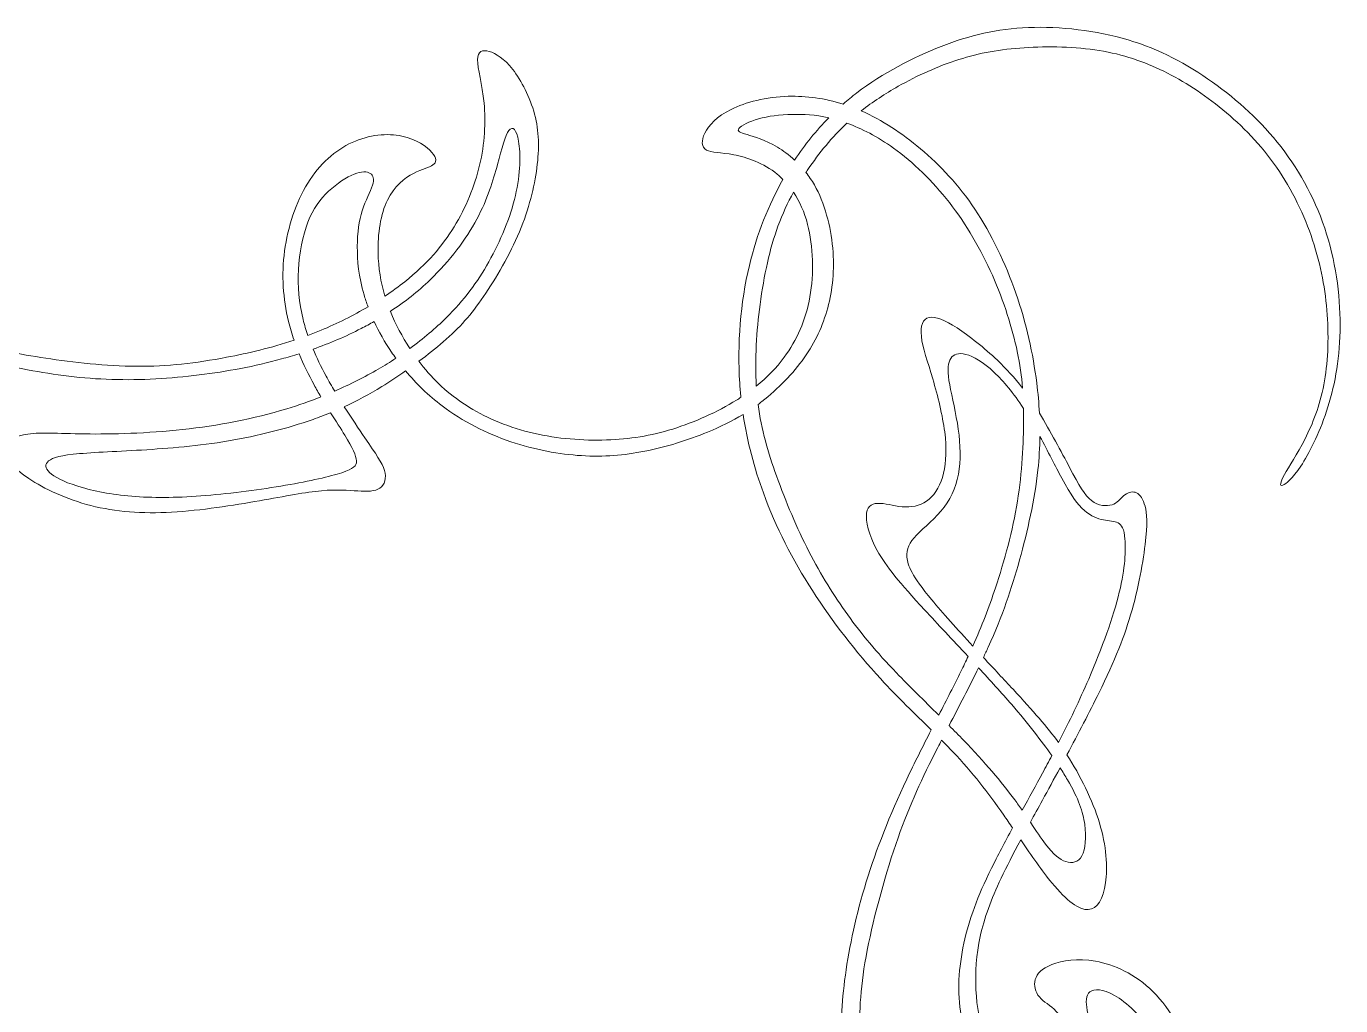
# Model space of a CAD drawing. Header units: millimetres. Extents: x -133 to 101, y -125 to 127.
# Drawn here: x 40.4 to 100.8, y 77.7 to 122.7 of the extents above; entities that cross this region are included whole.
import ezdxf

# ---------------------------------------------------------------- set-up
doc = ezdxf.new("R2010")
doc.units = ezdxf.units.MM
doc.header["$MEASUREMENT"] = 0
doc.layers.add('Layer 1', color=7, linetype='Continuous')

msp = doc.modelspace()

# ---------------------------------------------------------------- linework, layer by layer
at = {"layer": 'Layer 1', "color": 5, "lineweight": 20}
for points, knots in [([(77.961, 119.145), (78.163, 119.322), (78.37, 119.492), (78.584, 119.656), (79.772, 120.568), (81.155, 121.284), (82.465, 121.793), (83.776, 122.302), (85.014, 122.604), (86.466, 122.661), (87.918, 122.717), (89.583, 122.529), (91.042, 122.095), (92.5, 121.661), (93.751, 120.983), (94.917, 120.153), (96.082, 119.323), (97.164, 118.343), (98.069, 117.174), (98.974, 116.005), (99.703, 114.647), (100.162, 113.176), (100.621, 111.705), (100.809, 110.121), (100.781, 108.72), (100.753, 107.318), (100.507, 106.099), (100.159, 105.043), (99.81, 103.987), (99.357, 103.094), (98.977, 102.519), (98.597, 101.944), (98.289, 101.686), (98.144, 101.639), (97.999, 101.592), (98.018, 101.755), (98.223, 102.126), (98.427, 102.497), (98.817, 103.075), (99.172, 103.773), (99.527, 104.471), (99.847, 105.288), (100.033, 106.256), (100.218, 107.224), (100.269, 108.343), (100.19, 109.471), (100.111, 110.599), (99.904, 111.737), (99.521, 112.89), (99.137, 114.043), (98.578, 115.213), (97.864, 116.24), (97.151, 117.268), (96.284, 118.154), (95.397, 118.886), (94.511, 119.619), (93.606, 120.197), (92.682, 120.649), (91.758, 121.102), (90.815, 121.429), (89.719, 121.605), (88.622, 121.781), (87.371, 121.806), (86.271, 121.734), (85.171, 121.661), (84.222, 121.492), (83.27, 121.19), (82.317, 120.888), (81.362, 120.455), (80.488, 119.961), (79.881, 119.618), (79.313, 119.246), (78.791, 118.836)], [13, 13, 13, 13, 13.04, 13.04, 13.04, 13.08, 13.08, 13.08, 13.12, 13.12, 13.12, 13.16, 13.16, 13.16, 13.2, 13.2, 13.2, 13.24, 13.24, 13.24, 13.28, 13.28, 13.28, 13.32, 13.32, 13.32, 13.36, 13.36, 13.36, 13.4, 13.4, 13.4, 13.44, 13.44, 13.44, 13.48, 13.48, 13.48, 13.52, 13.52, 13.52, 13.56, 13.56, 13.56, 13.6, 13.6, 13.6, 13.64, 13.64, 13.64, 13.68, 13.68, 13.68, 13.72, 13.72, 13.72, 13.76, 13.76, 13.76, 13.8, 13.8, 13.8, 13.84, 13.84, 13.84, 13.88, 13.88, 13.88, 13.92, 13.92, 13.92, 14, 14, 14, 14]), ([(56.915, 110.325), (57.242, 110.543), (57.548, 110.766), (57.829, 110.989), (58.86, 111.806), (59.545, 112.623), (60.089, 113.512), (60.633, 114.402), (61.035, 115.363), (61.264, 116.344), (61.494, 117.324), (61.55, 118.324), (61.469, 119.188), (61.387, 120.052), (61.167, 120.782), (61.17, 121.181), (61.173, 121.58), (61.399, 121.649), (61.704, 121.564), (62.009, 121.479), (62.393, 121.24), (62.785, 120.734), (63.178, 120.228), (63.58, 119.455), (63.788, 118.676), (63.995, 117.896), (64.008, 117.111), (63.892, 116.218), (63.775, 115.326), (63.53, 114.326), (63.09, 113.28), (62.65, 112.233), (62.015, 111.14), (61.443, 110.304), (60.871, 109.468), (60.362, 108.889), (59.589, 108.22), (59.259, 107.934), (58.881, 107.632), (58.477, 107.331)], [9, 9, 9, 9, 9.071429, 9.071429, 9.071429, 9.142858, 9.142858, 9.142858, 9.214287, 9.214287, 9.214287, 9.285716, 9.285716, 9.285716, 9.357145, 9.357145, 9.357145, 9.428574, 9.428574, 9.428574, 9.500003, 9.500003, 9.500003, 9.571432, 9.571432, 9.571432, 9.64286, 9.64286, 9.64286, 9.714289, 9.714289, 9.714289, 9.785718, 9.785718, 9.785718, 9.857147, 9.857147, 9.857147, 10, 10, 10, 10]), ([(75.194, 115.685), (75.111, 115.768), (75.024, 115.846), (74.935, 115.92), (74.304, 116.438), (73.537, 116.702), (72.936, 116.818), (72.336, 116.935), (71.902, 116.903), (71.676, 117.035), (71.45, 117.167), (71.431, 117.463), (71.607, 117.815), (71.783, 118.167), (72.154, 118.575), (72.814, 118.902), (73.474, 119.229), (74.423, 119.474), (75.441, 119.502), (76.258, 119.525), (77.119, 119.408), (77.961, 119.145)], [12, 12, 12, 12, 12.125, 12.125, 12.125, 12.25, 12.25, 12.25, 12.375, 12.375, 12.375, 12.5, 12.5, 12.5, 12.625, 12.625, 12.625, 12.75, 12.75, 12.75, 13, 13, 13, 13]), ([(77.297, 118.517), (76.677, 118.656), (76.131, 118.68), (75.636, 118.67), (75.039, 118.657), (74.517, 118.594), (74.077, 118.468), (73.637, 118.343), (73.279, 118.154), (73.175, 118.028), (73.071, 117.903), (73.222, 117.84), (73.546, 117.742), (73.87, 117.645), (74.366, 117.513), (74.941, 117.164), (75.197, 117.009), (75.468, 116.811), (75.732, 116.567)], [1, 1, 1, 1, 1.142858, 1.142858, 1.142858, 1.285716, 1.285716, 1.285716, 1.428574, 1.428574, 1.428574, 1.571432, 1.571432, 1.571432, 1.71429, 1.71429, 1.71429, 2, 2, 2, 2]), ([(78.791, 118.836), (79.748, 118.417), (80.657, 117.806), (81.507, 117.092), (82.418, 116.325), (83.26, 115.439), (84.008, 114.317), (84.756, 113.195), (85.41, 111.837), (85.891, 110.458), (86.371, 109.078), (86.679, 107.676), (86.849, 106.334), (86.908, 105.868), (86.95, 105.408), (86.974, 104.95)], [14, 14, 14, 14, 14.166667, 14.166667, 14.166667, 14.333333, 14.333333, 14.333333, 14.5, 14.5, 14.5, 14.666667, 14.666667, 14.666667, 15, 15, 15, 15]), ([(52.74, 108.298), (52.643, 108.581), (52.558, 108.87), (52.487, 109.163), (52.235, 110.197), (52.16, 111.29), (52.307, 112.4), (52.455, 113.509), (52.826, 114.634), (53.37, 115.514), (53.913, 116.394), (54.63, 117.029), (55.409, 117.384), (56.189, 117.739), (57.031, 117.815), (57.694, 117.677), (58.357, 117.538), (58.841, 117.186), (59.074, 116.919), (59.306, 116.652), (59.287, 116.47), (59.118, 116.35), (58.948, 116.231), (58.628, 116.174), (58.225, 115.961), (57.823, 115.747), (57.339, 115.376), (57.028, 114.738), (56.717, 114.1), (56.578, 113.195), (56.6, 112.296), (56.617, 111.637), (56.719, 110.98), (56.915, 110.325)], [8, 8, 8, 8, 8.083333, 8.083333, 8.083333, 8.166667, 8.166667, 8.166667, 8.25, 8.25, 8.25, 8.333333, 8.333333, 8.333333, 8.416667, 8.416667, 8.416667, 8.5, 8.5, 8.5, 8.583333, 8.583333, 8.583333, 8.666667, 8.666667, 8.666667, 8.75, 8.75, 8.75, 8.833333, 8.833333, 8.833333, 9, 9, 9, 9]), ([(58.061, 107.921), (58.686, 108.378), (59.243, 108.852), (59.724, 109.326), (60.551, 110.14), (61.154, 110.951), (61.685, 111.9), (62.217, 112.849), (62.675, 113.937), (62.908, 114.945), (63.14, 115.954), (63.147, 116.885), (63.056, 117.434), (62.965, 117.984), (62.776, 118.154), (62.606, 117.934), (62.437, 117.714), (62.286, 117.104), (62.085, 116.372), (61.883, 115.64), (61.632, 114.785), (61.135, 113.861), (60.639, 112.937), (59.897, 111.944), (58.986, 111.07), (58.434, 110.541), (57.82, 110.056), (57.162, 109.622)], [1, 1, 1, 1, 1.1, 1.1, 1.1, 1.2, 1.2, 1.2, 1.300001, 1.300001, 1.300001, 1.400001, 1.400001, 1.400001, 1.500001, 1.500001, 1.500001, 1.600001, 1.600001, 1.600001, 1.700001, 1.700001, 1.700001, 1.800002, 1.800002, 1.800002, 2, 2, 2, 2]), ([(78.131, 118.27), (77.444, 117.63), (76.861, 116.902), (76.334, 116.133), (76.305, 116.092), (76.277, 116.05), (76.248, 116.008)], [3, 3, 3, 3, 3.333333, 3.333333, 3.333333, 4, 4, 4, 4]), ([(86.198, 106.1), (86.155, 106.65), (86.08, 107.189), (85.957, 107.777), (85.73, 108.852), (85.341, 110.09), (84.813, 111.281), (84.285, 112.472), (83.618, 113.616), (82.839, 114.619), (82.06, 115.621), (81.167, 116.482), (80.271, 117.123), (79.539, 117.648), (78.804, 118.025), (78.131, 118.27)], [8, 8, 8, 8, 8.166667, 8.166667, 8.166667, 8.333333, 8.333333, 8.333333, 8.5, 8.5, 8.5, 8.666667, 8.666667, 8.666667, 9, 9, 9, 9]), ([(56.138, 109.837), (56.069, 110.022), (56.009, 110.204), (55.956, 110.382), (55.711, 111.215), (55.642, 111.969), (55.645, 112.61), (55.648, 113.251), (55.724, 113.78), (55.874, 114.248), (56.025, 114.716), (56.252, 115.125), (56.343, 115.414), (56.434, 115.703), (56.39, 115.873), (56.242, 115.964), (56.095, 116.055), (55.843, 116.067), (55.497, 115.929), (55.152, 115.791), (54.712, 115.502), (54.328, 115.14), (53.945, 114.779), (53.618, 114.345), (53.379, 113.726), (53.14, 113.107), (52.989, 112.302), (52.945, 111.536), (52.902, 110.769), (52.964, 110.04), (53.159, 109.254), (53.218, 109.015), (53.29, 108.771), (53.376, 108.519)], [2, 2, 2, 2, 2.083333, 2.083333, 2.083333, 2.166667, 2.166667, 2.166667, 2.25, 2.25, 2.25, 2.333333, 2.333333, 2.333333, 2.416667, 2.416667, 2.416667, 2.5, 2.5, 2.5, 2.583333, 2.583333, 2.583333, 2.666667, 2.666667, 2.666667, 2.75, 2.75, 2.75, 2.833333, 2.833333, 2.833333, 3, 3, 3, 3]), ([(76.248, 116.008), (76.388, 115.831), (76.519, 115.639), (76.638, 115.429), (77.107, 114.609), (77.39, 113.534), (77.481, 112.535), (77.572, 111.536), (77.471, 110.612), (77.248, 109.782), (77.025, 108.952), (76.679, 108.217), (76.167, 107.494), (75.655, 106.771), (74.976, 106.061), (74.225, 105.483), (74.167, 105.438), (74.109, 105.394), (74.05, 105.352)], [4, 4, 4, 4, 4.142857, 4.142857, 4.142857, 4.285714, 4.285714, 4.285714, 4.428571, 4.428571, 4.428571, 4.571429, 4.571429, 4.571429, 4.714286, 4.714286, 4.714286, 5, 5, 5, 5]), ([(73.265, 105.68), (73.243, 105.894), (73.224, 106.11), (73.21, 106.328), (73.09, 108.116), (73.241, 110.015), (73.653, 111.734), (74.001, 113.186), (74.535, 114.511), (75.194, 115.685)], [11, 11, 11, 11, 11.25, 11.25, 11.25, 11.5, 11.5, 11.5, 12, 12, 12, 12]), ([(75.68, 115.092), (75.415, 114.619), (75.173, 114.11), (74.963, 113.534), (74.593, 112.516), (74.322, 111.29), (74.143, 109.939), (73.982, 108.726), (73.895, 107.411), (73.97, 106.193)], [2, 2, 2, 2, 2.25, 2.25, 2.25, 2.5, 2.5, 2.5, 3, 3, 3, 3]), ([(73.97, 106.193), (74.461, 106.589), (74.889, 107.028), (75.253, 107.522), (75.824, 108.299), (76.239, 109.21), (76.431, 110.288), (76.623, 111.366), (76.591, 112.61), (76.327, 113.619), (76.179, 114.185), (75.958, 114.677), (75.68, 115.092)], [1, 1, 1, 1, 1.200001, 1.200001, 1.200001, 1.400002, 1.400002, 1.400002, 1.600004, 1.600004, 1.600004, 2, 2, 2, 2]), ([(53.376, 108.519), (53.579, 108.595), (53.781, 108.674), (53.983, 108.757), (54.731, 109.068), (55.463, 109.438), (56.138, 109.837)], [1, 1, 1, 1, 1.333333, 1.333333, 1.333333, 2, 2, 2, 2]), ([(83.697, 93.778), (82.985, 94.541), (82.284, 95.281), (81.708, 95.907), (80.57, 97.142), (79.923, 97.928), (79.527, 98.641), (79.131, 99.354), (78.986, 99.996), (79.036, 100.363), (79.087, 100.731), (79.332, 100.825), (79.665, 100.806), (79.998, 100.787), (80.419, 100.655), (80.821, 100.643), (81.224, 100.63), (81.607, 100.737), (81.912, 100.998), (82.217, 101.259), (82.443, 101.674), (82.569, 102.192), (82.694, 102.711), (82.72, 103.333), (82.622, 104.09), (82.525, 104.848), (82.305, 105.74), (82.075, 106.523), (81.846, 107.305), (81.607, 107.978), (81.55, 108.471), (81.494, 108.965), (81.62, 109.279), (81.902, 109.345), (82.185, 109.411), (82.625, 109.229), (83.188, 108.864), (83.75, 108.5), (84.436, 107.953), (85.042, 107.378), (85.451, 106.99), (85.824, 106.59), (86.198, 106.1)], [7, 7, 7, 7, 7.066666, 7.066666, 7.066666, 7.133333, 7.133333, 7.133333, 7.2, 7.2, 7.2, 7.266666, 7.266666, 7.266666, 7.333333, 7.333333, 7.333333, 7.4, 7.4, 7.4, 7.466666, 7.466666, 7.466666, 7.533333, 7.533333, 7.533333, 7.6, 7.6, 7.6, 7.666667, 7.666667, 7.666667, 7.733333, 7.733333, 7.733333, 7.8, 7.8, 7.8, 7.866667, 7.866667, 7.866667, 8, 8, 8, 8]), ([(36.322, 108.965), (36.882, 108.677), (37.474, 108.418), (38.071, 108.211), (39.067, 107.865), (40.079, 107.664), (41.339, 107.475), (42.6, 107.287), (44.108, 107.111), (45.516, 107.101), (46.924, 107.092), (48.231, 107.249), (49.636, 107.516), (50.641, 107.707), (51.695, 107.954), (52.74, 108.298)], [7, 7, 7, 7, 7.166667, 7.166667, 7.166667, 7.333334, 7.333334, 7.333334, 7.500001, 7.500001, 7.500001, 7.666668, 7.666668, 7.666668, 8, 8, 8, 8]), ([(56.42, 109.163), (56.225, 109.051), (56.028, 108.943), (55.827, 108.839), (55.114, 108.47), (54.369, 108.157), (53.613, 107.892)], [2, 2, 2, 2, 2.333333, 2.333333, 2.333333, 3, 3, 3, 3]), ([(57.415, 107.473), (57.349, 107.564), (57.285, 107.656), (57.223, 107.749), (56.905, 108.219), (56.638, 108.695), (56.42, 109.163)], [1, 1, 1, 1, 1.333333, 1.333333, 1.333333, 2, 2, 2, 2]), ([(52.974, 107.679), (52.705, 107.594), (52.435, 107.515), (52.166, 107.441), (50.922, 107.098), (49.683, 106.865), (48.379, 106.705), (47.075, 106.545), (45.705, 106.457), (44.369, 106.498), (43.033, 106.539), (41.732, 106.708), (40.507, 106.944), (39.281, 107.18), (38.131, 107.482), (37.034, 107.903), (36.627, 108.059), (36.227, 108.232), (35.844, 108.418)], [23, 23, 23, 23, 23.142857, 23.142857, 23.142857, 23.285714, 23.285714, 23.285714, 23.428571, 23.428571, 23.428571, 23.571429, 23.571429, 23.571429, 23.714286, 23.714286, 23.714286, 24, 24, 24, 24]), ([(53.974, 105.698), (53.868, 105.879), (53.762, 106.064), (53.659, 106.253), (53.409, 106.71), (53.175, 107.186), (52.974, 107.679)], [22, 22, 22, 22, 22.333333, 22.333333, 22.333333, 23, 23, 23, 23]), ([(53.613, 107.892), (53.776, 107.501), (53.973, 107.089), (54.212, 106.652), (54.335, 106.427), (54.468, 106.194), (54.608, 105.961)], [3, 3, 3, 3, 3.33334, 3.33334, 3.33334, 4, 4, 4, 4]), ([(54.608, 105.961), (55.316, 106.269), (55.987, 106.609), (56.61, 106.972), (56.888, 107.135), (57.157, 107.302), (57.415, 107.473)], [4, 4, 4, 4, 4.333333, 4.333333, 4.333333, 5, 5, 5, 5]), ([(86.241, 105.17), (85.783, 105.867), (85.319, 106.424), (84.894, 106.825), (84.385, 107.305), (83.933, 107.563), (83.593, 107.651), (83.254, 107.739), (83.028, 107.657), (82.899, 107.466), (82.77, 107.274), (82.738, 106.972), (82.817, 106.457), (82.896, 105.942), (83.084, 105.212), (83.204, 104.486), (83.323, 103.761), (83.373, 103.038), (83.289, 102.384), (83.204, 101.73), (82.984, 101.146), (82.6, 100.64), (82.217, 100.134), (81.67, 99.706), (81.331, 99.351), (80.991, 98.996), (80.859, 98.713), (80.887, 98.336), (80.916, 97.959), (81.104, 97.488), (82.025, 96.378), (82.511, 95.793), (83.201, 95.029), (83.915, 94.254)], [1, 1, 1, 1, 1.083333, 1.083333, 1.083333, 1.166667, 1.166667, 1.166667, 1.25, 1.25, 1.25, 1.333333, 1.333333, 1.333333, 1.416667, 1.416667, 1.416667, 1.5, 1.5, 1.5, 1.583333, 1.583333, 1.583333, 1.666667, 1.666667, 1.666667, 1.75, 1.75, 1.75, 1.833333, 1.833333, 1.833333, 2, 2, 2, 2]), ([(57.866, 106.89), (57.507, 106.639), (57.137, 106.396), (56.77, 106.171), (56.201, 105.822), (55.64, 105.517), (55.05, 105.244)], [20, 20, 20, 20, 20.333335, 20.333335, 20.333335, 21, 21, 21, 21]), ([(73.365, 104.895), (72.855, 104.585), (72.314, 104.319), (71.736, 104.081), (70.821, 103.704), (69.816, 103.396), (68.851, 103.204), (67.886, 103.013), (66.962, 102.937), (65.941, 103), (64.919, 103.063), (63.8, 103.264), (62.691, 103.641), (61.582, 104.018), (60.482, 104.571), (59.542, 105.282), (58.909, 105.76), (58.348, 106.31), (57.866, 106.89)], [19, 19, 19, 19, 19.142857, 19.142857, 19.142857, 19.285715, 19.285715, 19.285715, 19.428572, 19.428572, 19.428572, 19.57143, 19.57143, 19.57143, 19.714287, 19.714287, 19.714287, 20, 20, 20, 20]), ([(58.477, 107.331), (58.542, 107.245), (58.608, 107.161), (58.675, 107.079), (59.281, 106.331), (59.954, 105.728), (60.796, 105.216), (61.638, 104.703), (62.65, 104.282), (63.744, 104.028), (64.838, 103.773), (66.013, 103.685), (67.085, 103.72), (68.156, 103.754), (69.124, 103.911), (70.13, 104.222), (71.136, 104.534), (72.179, 104.999), (73.065, 105.552), (73.133, 105.594), (73.199, 105.637), (73.265, 105.68)], [10, 10, 10, 10, 10.124991, 10.124991, 10.124991, 10.249992, 10.249992, 10.249992, 10.374993, 10.374993, 10.374993, 10.499995, 10.499995, 10.499995, 10.624996, 10.624996, 10.624996, 10.749997, 10.749997, 10.749997, 11, 11, 11, 11]), ([(55.05, 105.244), (55.384, 104.718), (55.719, 104.219), (55.991, 103.82), (56.503, 103.069), (56.792, 102.673), (56.893, 102.321), (56.993, 101.969), (56.905, 101.661), (56.682, 101.507), (56.459, 101.353), (56.101, 101.353), (55.667, 101.378), (55.233, 101.403), (54.724, 101.454), (54.005, 101.388), (53.285, 101.322), (52.355, 101.139), (51.151, 100.929), (49.947, 100.718), (48.47, 100.479), (47.119, 100.404), (45.768, 100.329), (44.542, 100.417), (43.414, 100.706), (42.285, 100.995), (41.255, 101.485), (40.56, 101.944), (39.865, 102.403), (39.507, 102.83), (39.488, 103.195), (39.47, 103.559), (39.79, 103.861), (40.393, 103.974), (40.997, 104.087), (41.883, 104.012), (43.134, 103.996), (44.385, 103.98), (46, 104.025), (47.625, 104.2), (49.25, 104.376), (50.884, 104.684), (52.414, 105.153), (52.948, 105.316), (53.469, 105.499), (53.974, 105.698)], [21, 21, 21, 21, 21.0625, 21.0625, 21.0625, 21.125, 21.125, 21.125, 21.1875, 21.1875, 21.1875, 21.25, 21.25, 21.25, 21.3125, 21.3125, 21.3125, 21.375, 21.375, 21.375, 21.4375, 21.4375, 21.4375, 21.5, 21.5, 21.5, 21.5625, 21.5625, 21.5625, 21.625, 21.625, 21.625, 21.6875, 21.6875, 21.6875, 21.75, 21.75, 21.75, 21.8125, 21.8125, 21.8125, 21.875, 21.875, 21.875, 22, 22, 22, 22]), ([(74.05, 105.352), (74.202, 104.194), (74.513, 103.14), (74.894, 102.076), (75.322, 100.882), (75.837, 99.675), (76.39, 98.597), (76.943, 97.519), (77.534, 96.57), (78.169, 95.687), (78.804, 94.804), (79.483, 93.987), (80.41, 93.022), (80.995, 92.412), (81.68, 91.744), (82.35, 91.08)], [5, 5, 5, 5, 5.166667, 5.166667, 5.166667, 5.333334, 5.333334, 5.333334, 5.500001, 5.500001, 5.500001, 5.666668, 5.666668, 5.666668, 6, 6, 6, 6]), ([(83.915, 94.254), (84.336, 95.194), (84.653, 96.024), (84.951, 96.922), (85.366, 98.173), (85.743, 99.556), (85.963, 100.904), (86.183, 102.252), (86.246, 103.566), (86.246, 104.678), (86.246, 104.846), (86.244, 105.01), (86.241, 105.17)], [2, 2, 2, 2, 2.2, 2.2, 2.2, 2.4, 2.4, 2.4, 2.6, 2.6, 2.6, 3, 3, 3, 3]), ([(54.419, 104.969), (54.159, 104.863), (53.891, 104.761), (53.612, 104.663), (52.443, 104.251), (51.085, 103.905), (49.724, 103.676), (48.363, 103.446), (46.999, 103.333), (45.742, 103.258), (44.485, 103.182), (43.335, 103.145), (42.6, 103.063), (41.864, 102.981), (41.544, 102.855), (41.412, 102.698), (41.28, 102.541), (41.336, 102.353), (41.603, 102.148), (41.871, 101.944), (42.348, 101.724), (43.008, 101.535), (43.668, 101.347), (44.51, 101.19), (45.466, 101.121), (46.421, 101.051), (47.49, 101.07), (48.69, 101.168), (49.891, 101.265), (51.223, 101.441), (52.351, 101.636), (53.48, 101.831), (54.404, 102.045), (54.938, 102.217), (55.472, 102.39), (55.617, 102.522), (55.607, 102.761), (55.598, 103), (55.435, 103.346), (55.073, 103.933), (54.893, 104.226), (54.664, 104.578), (54.419, 104.969)], [0, 0, 0, 0, 0.066667, 0.066667, 0.066667, 0.133333, 0.133333, 0.133333, 0.2, 0.2, 0.2, 0.266667, 0.266667, 0.266667, 0.333333, 0.333333, 0.333333, 0.4, 0.4, 0.4, 0.466667, 0.466667, 0.466667, 0.533333, 0.533333, 0.533333, 0.6, 0.6, 0.6, 0.666667, 0.666667, 0.666667, 0.733333, 0.733333, 0.733333, 0.8, 0.8, 0.8, 0.866667, 0.866667, 0.866667, 1, 1, 1, 1]), ([(82.003, 90.403), (81.269, 91.125), (80.46, 91.903), (79.684, 92.745), (78.54, 93.987), (77.465, 95.369), (76.547, 96.799), (75.63, 98.229), (74.869, 99.706), (74.294, 101.284), (73.875, 102.433), (73.555, 103.635), (73.365, 104.895)], [18, 18, 18, 18, 18.2, 18.2, 18.2, 18.4, 18.4, 18.4, 18.6, 18.6, 18.6, 19, 19, 19, 19]), ([(86.974, 104.95), (87.473, 104.13), (87.982, 103.162), (88.358, 102.456), (88.791, 101.642), (89.049, 101.177), (89.366, 100.932), (89.684, 100.687), (90.061, 100.662), (90.309, 100.743), (90.557, 100.825), (90.677, 101.014), (90.837, 101.149), (90.998, 101.284), (91.199, 101.366), (91.372, 101.316), (91.544, 101.265), (91.689, 101.083), (91.79, 100.791), (91.89, 100.498), (91.947, 100.096), (91.865, 99.251), (91.783, 98.405), (91.563, 97.117), (91.227, 95.916), (90.891, 94.716), (90.438, 93.603), (89.7, 92.095), (89.275, 91.228), (88.757, 90.231), (88.237, 89.255)], [15, 15, 15, 15, 15.090909, 15.090909, 15.090909, 15.181818, 15.181818, 15.181818, 15.272728, 15.272728, 15.272728, 15.363637, 15.363637, 15.363637, 15.454546, 15.454546, 15.454546, 15.545455, 15.545455, 15.545455, 15.636364, 15.636364, 15.636364, 15.727274, 15.727274, 15.727274, 15.818183, 15.818183, 15.818183, 16, 16, 16, 16]), ([(86.996, 103.884), (86.989, 103.378), (86.959, 102.868), (86.903, 102.346), (86.755, 100.982), (86.428, 99.537), (86.06, 98.207), (85.693, 96.878), (85.284, 95.665), (84.621, 94.203), (84.55, 94.048), (84.477, 93.889), (84.401, 93.729)], [2, 2, 2, 2, 2.2, 2.2, 2.2, 2.4, 2.4, 2.4, 2.6, 2.6, 2.6, 3, 3, 3, 3]), ([(87.85, 89.819), (88.355, 90.805), (88.816, 91.766), (89.234, 92.736), (89.847, 94.156), (90.369, 95.596), (90.642, 96.724), (90.916, 97.852), (90.941, 98.669), (90.9, 99.163), (90.859, 99.656), (90.752, 99.826), (90.583, 99.911), (90.413, 99.996), (90.18, 99.996), (89.913, 100.049), (89.646, 100.102), (89.344, 100.209), (89.037, 100.483), (88.729, 100.756), (88.414, 101.196), (87.996, 101.966), (87.704, 102.504), (87.361, 103.204), (86.996, 103.884)], [4, 4, 4, 4, 4.111111, 4.111111, 4.111111, 4.222222, 4.222222, 4.222222, 4.333333, 4.333333, 4.333333, 4.444444, 4.444444, 4.444444, 4.555556, 4.555556, 4.555556, 4.666667, 4.666667, 4.666667, 4.777778, 4.777778, 4.777778, 5, 5, 5, 5]), ([(82.35, 91.08), (82.713, 91.787), (83.064, 92.468), (83.367, 93.088), (83.484, 93.326), (83.593, 93.555), (83.697, 93.778)], [6, 6, 6, 6, 6.333341, 6.333341, 6.333341, 7, 7, 7, 7]), ([(84.401, 93.729), (84.879, 93.214), (85.35, 92.71), (85.759, 92.268), (86.701, 91.248), (87.318, 90.555), (87.85, 89.819)], [3, 3, 3, 3, 3.333333, 3.333333, 3.333333, 4, 4, 4, 4]), ([(87.542, 89.225), (87.069, 89.901), (86.462, 90.683), (85.699, 91.567), (85.233, 92.106), (84.709, 92.684), (84.177, 93.261)], [3, 3, 3, 3, 3.333335, 3.333335, 3.333335, 4, 4, 4, 4]), ([(82.827, 90.605), (83.053, 90.378), (83.274, 90.153), (83.486, 89.933), (84.461, 88.921), (85.234, 88.009), (85.84, 87.189), (85.961, 87.026), (86.075, 86.867), (86.183, 86.712)], [1, 1, 1, 1, 1.250005, 1.250005, 1.250005, 1.50001, 1.50001, 1.50001, 2, 2, 2, 2]), ([(86.116, 85.348), (85.765, 84.699), (85.468, 84.13), (85.215, 83.597), (84.75, 82.616), (84.436, 81.755), (84.253, 80.916), (84.071, 80.077), (84.021, 79.26), (84.058, 78.474), (84.096, 77.688), (84.222, 76.934), (84.467, 76.287), (84.712, 75.639), (85.077, 75.099), (85.595, 74.753), (86.114, 74.408), (86.786, 74.257), (87.28, 74.329), (87.773, 74.401), (88.087, 74.697), (88.263, 75.067), (88.439, 75.438), (88.477, 75.885), (88.373, 76.321), (88.27, 76.758), (88.024, 77.186), (87.748, 77.475), (87.471, 77.764), (87.163, 77.915), (86.972, 78.141), (86.78, 78.367), (86.705, 78.669), (86.78, 78.939), (86.855, 79.209), (87.082, 79.448), (87.547, 79.631), (88.012, 79.813), (88.716, 79.939), (89.555, 79.785), (90.394, 79.631), (91.368, 79.197), (92.192, 78.377), (93.015, 77.557), (93.688, 76.35), (93.967, 75.162), (94.247, 73.974), (94.134, 72.805), (93.905, 71.824), (93.675, 70.844), (93.329, 70.052), (92.833, 69.341), (92.336, 68.631), (91.689, 68.003), (90.938, 67.525), (90.187, 67.047), (89.332, 66.72), (88.521, 66.538), (87.71, 66.356), (86.943, 66.318), (86.029, 66.45), (85.114, 66.582), (84.052, 66.884), (83.097, 67.377), (82.141, 67.871), (81.293, 68.556), (80.554, 69.367), (79.816, 70.177), (79.187, 71.114), (78.747, 72.16), (78.307, 73.207), (78.056, 74.363), (77.949, 75.52), (77.842, 76.676), (77.88, 77.833), (78.059, 79.144), (78.238, 80.454), (78.559, 81.919), (79.021, 83.421), (79.483, 84.923), (80.086, 86.463), (80.878, 88.138), (81.229, 88.88), (81.617, 89.649), (82.003, 90.403)], [17, 17, 17, 17, 17.034482, 17.034482, 17.034482, 17.068965, 17.068965, 17.068965, 17.103448, 17.103448, 17.103448, 17.137931, 17.137931, 17.137931, 17.172414, 17.172414, 17.172414, 17.206896, 17.206896, 17.206896, 17.241379, 17.241379, 17.241379, 17.275862, 17.275862, 17.275862, 17.310345, 17.310345, 17.310345, 17.344827, 17.344827, 17.344827, 17.37931, 17.37931, 17.37931, 17.413793, 17.413793, 17.413793, 17.448276, 17.448276, 17.448276, 17.482759, 17.482759, 17.482759, 17.517241, 17.517241, 17.517241, 17.551724, 17.551724, 17.551724, 17.586207, 17.586207, 17.586207, 17.62069, 17.62069, 17.62069, 17.655172, 17.655172, 17.655172, 17.689655, 17.689655, 17.689655, 17.724138, 17.724138, 17.724138, 17.758621, 17.758621, 17.758621, 17.793104, 17.793104, 17.793104, 17.827586, 17.827586, 17.827586, 17.862069, 17.862069, 17.862069, 17.896552, 17.896552, 17.896552, 17.931035, 17.931035, 17.931035, 18, 18, 18, 18]), ([(82.478, 89.931), (82.421, 89.819), (82.364, 89.708), (82.308, 89.599), (81.576, 88.166), (81.029, 87.01), (80.479, 85.442), (79.929, 83.873), (79.376, 81.893), (79.065, 80.291), (78.754, 78.688), (78.684, 77.462), (78.728, 76.321), (78.772, 75.181), (78.93, 74.125), (79.322, 73.069), (79.715, 72.013), (80.344, 70.957), (81.098, 70.074), (81.852, 69.191), (82.732, 68.48), (83.716, 67.99), (84.699, 67.5), (85.787, 67.229), (86.837, 67.195), (87.886, 67.16), (88.898, 67.362), (89.794, 67.827), (90.69, 68.292), (91.469, 69.021), (92.06, 69.917), (92.651, 70.812), (93.053, 71.874), (93.116, 72.962), (93.179, 74.049), (92.902, 75.162), (92.409, 76.073), (91.915, 76.985), (91.205, 77.695), (90.63, 78.081), (90.055, 78.468), (89.615, 78.531), (89.373, 78.421), (89.131, 78.311), (89.087, 78.028), (89.143, 77.663), (89.2, 77.299), (89.357, 76.853), (89.448, 76.362), (89.539, 75.872), (89.565, 75.338), (89.461, 74.847), (89.357, 74.357), (89.124, 73.911), (88.631, 73.625), (88.138, 73.339), (87.383, 73.213), (86.648, 73.355), (85.913, 73.496), (85.196, 73.905), (84.608, 74.587), (84.021, 75.269), (83.562, 76.224), (83.373, 77.283), (83.185, 78.342), (83.267, 79.505), (83.502, 80.605), (83.738, 81.705), (84.128, 82.742), (84.772, 84.049), (85.055, 84.624), (85.388, 85.251), (85.739, 85.9)], [1, 1, 1, 1, 1.04, 1.04, 1.04, 1.08, 1.08, 1.08, 1.12, 1.12, 1.12, 1.16, 1.16, 1.16, 1.2, 1.2, 1.2, 1.24, 1.24, 1.24, 1.28, 1.28, 1.28, 1.32, 1.32, 1.32, 1.36, 1.36, 1.36, 1.4, 1.4, 1.4, 1.44, 1.44, 1.44, 1.48, 1.48, 1.48, 1.52, 1.52, 1.52, 1.56, 1.56, 1.56, 1.600001, 1.600001, 1.600001, 1.640001, 1.640001, 1.640001, 1.680001, 1.680001, 1.680001, 1.720001, 1.720001, 1.720001, 1.760001, 1.760001, 1.760001, 1.800001, 1.800001, 1.800001, 1.840001, 1.840001, 1.840001, 1.880001, 1.880001, 1.880001, 1.920001, 1.920001, 1.920001, 2, 2, 2, 2]), ([(85.739, 85.9), (85.603, 86.099), (85.468, 86.297), (85.334, 86.488), (84.599, 87.544), (83.926, 88.424), (82.984, 89.414), (82.823, 89.583), (82.653, 89.756), (82.478, 89.931)], [2, 2, 2, 2, 2.249994, 2.249994, 2.249994, 2.499996, 2.499996, 2.499996, 3, 3, 3, 3]), ([(88.237, 89.255), (88.848, 88.312), (89.412, 87.187), (89.728, 86.142), (90.048, 85.08), (90.111, 84.1), (90.008, 83.374), (89.904, 82.648), (89.634, 82.176), (89.216, 82.151), (88.798, 82.126), (88.232, 82.547), (87.55, 83.374), (87.105, 83.913), (86.61, 84.625), (86.116, 85.348)], [16, 16, 16, 16, 16.166666, 16.166666, 16.166666, 16.333334, 16.333334, 16.333334, 16.500001, 16.500001, 16.500001, 16.666669, 16.666669, 16.666669, 17, 17, 17, 17]), ([(86.183, 86.712), (86.495, 87.282), (86.813, 87.86), (87.116, 88.424), (87.261, 88.694), (87.403, 88.96), (87.542, 89.225)], [2, 2, 2, 2, 2.333333, 2.333333, 2.333333, 3, 3, 3, 3]), ([(86.559, 86.162), (86.824, 85.769), (87.049, 85.425), (87.251, 85.159), (87.616, 84.678), (87.905, 84.445), (88.191, 84.354), (88.477, 84.263), (88.76, 84.313), (88.923, 84.618), (89.087, 84.923), (89.131, 85.482), (89.052, 86.061), (88.974, 86.639), (88.773, 87.236), (88.26, 88.113), (88.159, 88.286), (88.046, 88.469), (87.921, 88.664)], [1, 1, 1, 1, 1.142858, 1.142858, 1.142858, 1.285718, 1.285718, 1.285718, 1.428578, 1.428578, 1.428578, 1.571438, 1.571438, 1.571438, 1.714299, 1.714299, 1.714299, 2, 2, 2, 2]), ([(87.921, 88.664), (87.643, 88.146), (87.37, 87.644), (87.116, 87.18), (86.919, 86.818), (86.734, 86.48), (86.559, 86.162)], [2, 2, 2, 2, 2.333338, 2.333338, 2.333338, 3, 3, 3, 3]), ([(40.791, 68.77), (40.397, 68.466), (40.006, 68.158), (39.619, 67.848), (38.172, 66.69), (36.78, 65.509), (35.419, 64.231), (34.058, 62.952), (32.729, 61.576), (31.243, 59.961), (29.757, 58.346), (28.114, 56.492), (26.198, 54.178), (24.282, 51.863), (22.093, 49.086), (20.395, 46.885), (18.698, 44.683), (17.494, 43.056), (16.724, 42.29), (15.953, 41.524), (15.617, 41.618), (15.422, 41.997), (15.226, 42.376), (15.171, 43.041), (15.269, 43.983), (15.367, 44.926), (15.617, 46.146), (16.317, 47.671), (17.017, 49.196), (18.167, 51.026), (19.762, 53.114), (21.357, 55.202), (23.399, 57.548), (25.15, 59.511), (26.902, 61.474), (28.365, 63.054), (29.374, 64.25), (30.382, 65.447), (30.938, 66.26), (31.27, 66.917), (31.602, 67.574), (31.712, 68.075), (31.677, 68.61), (31.642, 69.146), (31.462, 69.717), (30.789, 70.523), (30.116, 71.328), (28.951, 72.368), (27.153, 74.006), (25.354, 75.645), (22.922, 77.882), (21.021, 79.731), (19.121, 81.581), (17.752, 83.043), (16.833, 84.228), (15.914, 85.413), (15.445, 86.32), (15.5, 86.977), (15.554, 87.634), (16.133, 88.041), (17.115, 87.994), (18.096, 87.947), (19.48, 87.446), (20.943, 86.645), (22.405, 85.843), (23.946, 84.74), (25.796, 83.211), (27.645, 81.683), (29.804, 79.727), (31.923, 77.839), (34.042, 75.95), (36.123, 74.128), (38.872, 71.649), (39.482, 71.098), (40.126, 70.515), (40.79, 69.912)], [6, 6, 6, 6, 6.038462, 6.038462, 6.038462, 6.076923, 6.076923, 6.076923, 6.115385, 6.115385, 6.115385, 6.153846, 6.153846, 6.153846, 6.192308, 6.192308, 6.192308, 6.23077, 6.23077, 6.23077, 6.269231, 6.269231, 6.269231, 6.307693, 6.307693, 6.307693, 6.346154, 6.346154, 6.346154, 6.384616, 6.384616, 6.384616, 6.423078, 6.423078, 6.423078, 6.461539, 6.461539, 6.461539, 6.500001, 6.500001, 6.500001, 6.538462, 6.538462, 6.538462, 6.576924, 6.576924, 6.576924, 6.615386, 6.615386, 6.615386, 6.653847, 6.653847, 6.653847, 6.692309, 6.692309, 6.692309, 6.73077, 6.73077, 6.73077, 6.769232, 6.769232, 6.769232, 6.807693, 6.807693, 6.807693, 6.846155, 6.846155, 6.846155, 6.884617, 6.884617, 6.884617, 6.923078, 6.923078, 6.923078, 7, 7, 7, 7])]:
    msp.add_open_spline(points, degree=3, knots=knots, dxfattribs=at)
for points in [[(75.732, 116.567), (76.202, 117.281), (76.722, 117.93), (77.297, 118.517)], [(57.162, 109.622), (57.164, 109.619), (57.165, 109.615), (57.166, 109.612)], [(57.166, 109.612), (57.4, 109.035), (57.708, 108.459), (58.061, 107.921)], [(84.177, 93.261), (83.752, 92.388), (83.275, 91.471), (82.827, 90.605)]]:
    msp.add_open_spline(points, degree=3, dxfattribs=at)

doc.saveas('drawing.dxf')
